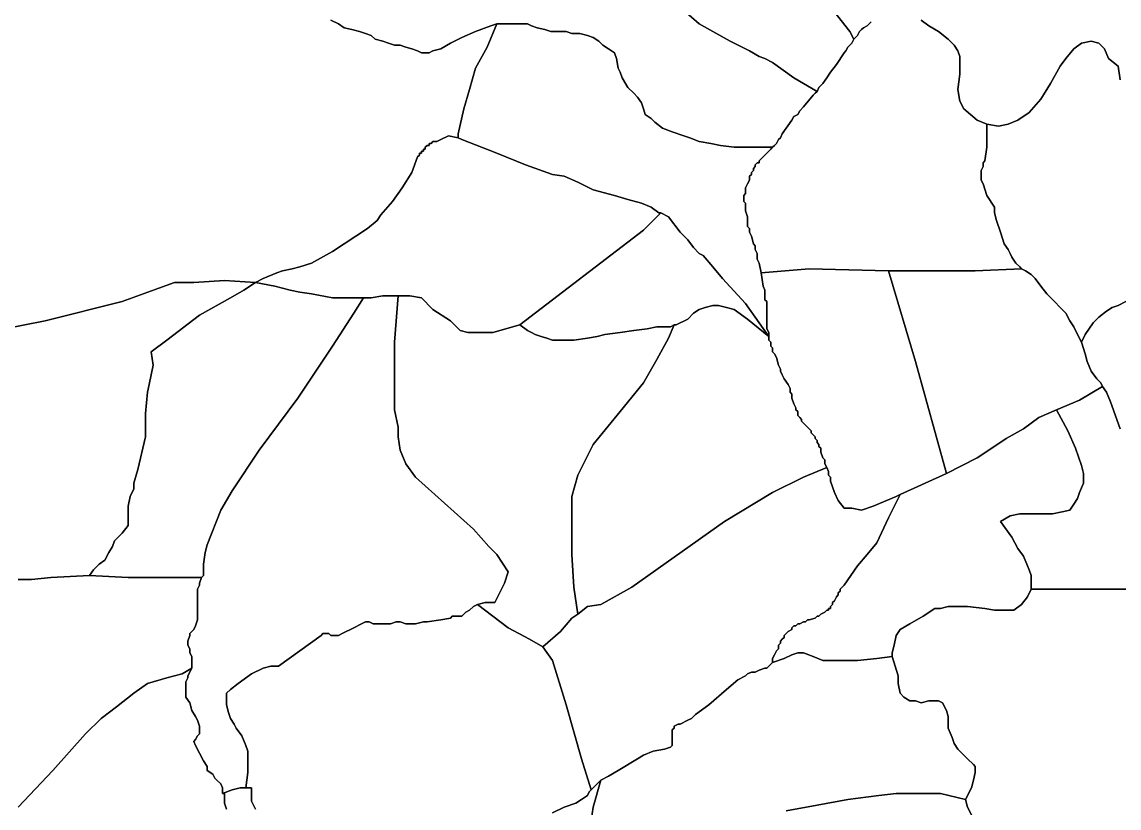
# Model space of a CAD drawing. Extents: x 20 to 266, y 22 to 174.
# Drawn here: x 136.32 to 184.45, y 62.68 to 97.19 of the extents above; entities that cross this region are included whole.
import ezdxf

# ---------------------------------------------------------------- set-up
doc = ezdxf.new("R2010")
doc.units = 0
doc.layers.add('KAREMO', color=7, linetype='CONTINUOUS')

msp = doc.modelspace()

# ---------------------------------------------------------------- linework, layer by layer
at = {"layer": 'KAREMO', "color": 2}
for points in [[(170.8641, 99.048743), (172.64217, 96.762524), (172.811511, 96.423826), (172.72684, 96.254475), (172.5575, 96.085127), (172.47283, 95.915776), (172.38816, 95.831103), (172.049479, 95.323053), (171.795468, 94.984351), (171.626128, 94.73033), (171.456787, 94.476305), (171.287447, 94.306954), (171.20278, 94.137603), (170.610089, 94.476305), (170.186738, 94.73033), (169.255369, 95.407727), (168.916689, 95.577078), (168.662678, 95.661752), (168.239327, 95.915776), (167.392629, 96.339148), (166.630597, 96.762524), (166.037909, 97.101223), (165.360548, 97.693946)], [(173.573539, 97.1859), (173.488869, 97.101223), (173.404198, 97.016549), (173.234858, 96.931875), (173.150188, 96.847198), (173.065518, 96.762524), (172.980847, 96.593173), (172.811511, 96.423826), (172.64217, 96.762524), (170.8641, 99.048743)], [(149.865934, 97.270574), (150.204614, 97.101223), (150.458625, 96.931875), (150.797302, 96.847198), (151.135983, 96.762524), (151.389994, 96.67785), (151.644004, 96.593173), (151.813345, 96.423826), (152.152025, 96.339148), (152.406036, 96.254475), (152.660043, 96.169801), (152.914054, 96.169801), (153.168064, 96.085127), (153.422075, 96.00045), (153.676085, 95.915776), (153.845426, 95.831103), (154.184107, 95.831103), (154.353443, 95.915776), (154.692124, 96.00045), (155.115475, 96.254475), (155.623496, 96.508499), (156.216184, 96.762524), (156.893546, 97.016549), (157.147556, 97.101223), (156.724205, 96.085127), (156.216184, 95.153702), (155.962174, 94.222281), (155.708167, 93.375533), (155.454156, 92.274757), (155.454156, 92.105409), (155.030805, 92.190083), (154.692124, 92.020736), (154.522784, 91.936058), (154.353443, 91.936058), (154.268773, 91.851385), (154.184107, 91.851385), (154.184107, 91.766711), (154.099436, 91.766711), (154.014766, 91.682034), (154.014766, 91.59736), (153.930096, 91.59736), (153.930096, 91.512686), (153.845426, 91.512686), (153.845426, 91.428009), (153.760756, 91.428009), (153.760756, 91.343335), (153.676085, 91.258662), (153.422075, 90.581261), (152.998724, 89.903864), (152.575373, 89.311141), (152.067355, 88.718415), (151.898015, 88.46439), (151.474664, 88.125692), (149.950604, 87.109593), (149.019235, 86.601547), (148.511214, 86.432196), (148.172533, 86.347522), (147.749182, 86.262845), (147.495172, 86.178171), (146.902484, 85.924147), (146.563803, 85.754796), (145.209084, 85.839473), (143.854364, 85.754796), (143.007662, 85.754796), (142.330301, 85.500774), (140.72157, 84.908048), (137.33477, 84.0613), (135.556699, 83.722602)], [(165.360548, 97.693946), (166.037909, 97.101223), (166.630597, 96.762524), (167.392629, 96.339148), (168.239327, 95.915776), (168.662678, 95.661752), (168.916689, 95.577078), (169.255369, 95.407727), (170.186738, 94.73033), (170.610089, 94.476305), (171.20278, 94.137603), (171.11811, 94.05293), (171.03344, 93.968256), (170.610089, 93.460207), (170.440749, 93.290856), (170.356078, 93.121508), (170.186738, 93.036831), (170.102068, 92.867484), (169.678717, 92.274757), (169.594047, 92.105409), (169.50938, 92.020736), (169.42471, 91.851385), (169.34004, 91.766711), (169.255369, 91.682034), (168.239327, 91.682034), (167.561969, 91.682034), (166.969278, 91.766711), (166.545927, 91.851385), (166.037909, 91.936058), (165.614558, 92.105409), (165.360548, 92.190083), (164.852526, 92.359434), (164.429175, 92.528782), (164.090498, 92.782806), (163.921158, 92.952157), (163.667147, 93.121508), (163.582477, 93.375533), (163.497807, 93.629554), (163.328466, 93.883579), (163.159126, 94.05293), (162.905115, 94.306954), (162.651108, 94.73033), (162.566438, 94.984351), (162.481768, 95.153702), (162.397098, 95.577078), (162.312428, 95.831103), (162.058417, 96.00045), (161.804406, 96.169801), (161.635066, 96.339148), (161.381055, 96.508499), (161.127045, 96.593173), (160.788368, 96.67785), (160.449687, 96.67785), (160.195676, 96.762524), (159.772325, 96.762524), (159.518315, 96.762524), (159.264308, 96.847198), (158.925627, 96.931875), (158.671616, 97.016549), (158.502276, 97.101223), (158.163595, 97.101223), (157.909585, 97.101223), (157.655574, 97.101223), (157.401567, 97.101223), (157.147556, 97.101223), (156.893546, 97.016549), (156.216184, 96.762524), (155.623496, 96.508499), (155.115475, 96.254475), (154.692124, 96.00045), (154.353443, 95.915776), (154.184107, 95.831103), (153.845426, 95.831103), (153.676085, 95.915776), (153.422075, 96.00045), (153.168064, 96.085127), (152.914054, 96.169801), (152.660043, 96.169801), (152.406036, 96.254475), (152.152025, 96.339148), (151.813345, 96.423826), (151.644004, 96.593173), (151.389994, 96.67785), (151.135983, 96.762524), (150.797302, 96.847198), (150.458625, 96.931875), (150.204615, 97.101223), (149.865934, 97.270574)], [(184.495973, 94.645653), (184.411302, 95.238376), (183.987952, 95.577078), (183.818611, 96.00045), (183.564601, 96.254475), (183.22592, 96.339148), (182.802572, 96.254475), (182.463892, 96.00045), (182.125211, 95.577078), (181.8712, 95.238376), (181.447853, 94.476305), (181.024502, 93.798905), (180.516481, 93.206182), (180.008459, 92.867484), (179.585112, 92.698133), (179.161761, 92.613459), (178.65374, 92.698133), (178.230389, 92.867484), (177.637701, 93.375533), (177.468361, 93.714231), (177.38369, 94.222281), (177.468361, 94.899678), (177.468361, 95.323053), (177.468361, 95.661752), (177.38369, 95.915776), (177.21435, 96.169801), (176.960339, 96.423826), (176.536989, 96.762524), (176.113641, 97.016549), (175.77496, 97.270574)], [(175.77496, 97.270574), (176.113641, 97.016549), (176.536989, 96.762524), (176.96034, 96.423826), (177.21435, 96.169801), (177.38369, 95.915776), (177.468361, 95.661752), (177.468361, 95.323053), (177.468361, 94.899678), (177.38369, 94.222281), (177.468361, 93.714231), (177.637701, 93.375533), (178.230389, 92.867484), (178.65374, 92.698133)], [(169.255369, 91.682034), (169.170699, 91.59736), (169.086029, 91.512686), (169.001359, 91.428009), (168.832018, 91.258662), (168.662678, 91.089311), (168.662678, 91.004637), (168.578008, 91.004637), (168.493338, 90.91996), (168.493338, 90.835286), (168.408668, 90.750612), (168.408668, 90.665939), (168.323997, 90.581261), (168.323997, 90.496588), (168.239327, 90.411914), (168.239327, 90.327237), (168.239327, 90.242563), (168.154657, 90.073212), (168.069987, 89.903864), (168.069987, 89.819187), (168.069987, 89.734513), (168.069987, 89.64984), (167.985317, 89.565162), (167.985317, 89.480489), (167.985317, 89.395815), (167.985317, 89.311141), (168.069987, 89.226464), (168.069987, 89.14179), (168.069987, 88.887766), (168.154657, 88.633741), (168.154657, 88.46439), (168.154657, 88.379716), (168.154657, 88.210365), (168.239327, 88.125692), (168.239327, 87.956344), (168.323997, 87.786993), (168.408668, 87.448295), (168.493338, 87.363618), (168.493338, 87.19427), (168.578008, 87.024919), (168.578008, 86.770894), (168.662678, 86.601547), (168.747348, 86.178171), (168.832018, 85.585448), (168.916689, 85.416097), (168.916689, 85.24675), (168.916689, 84.992725), (169.001359, 84.908048), (169.001359, 84.7387), (169.001359, 84.569349), (169.001359, 84.484676), (169.001359, 84.399998), (169.001359, 84.0613), (169.001359, 83.891953), (169.001359, 83.807275), (169.001359, 83.722602), (169.086029, 83.553251), (169.086029, 83.383903), (168.662678, 83.976626), (168.069987, 84.823374), (167.053948, 85.924147), (166.630597, 86.432196), (166.207246, 86.940245), (166.037909, 87.024919), (165.783899, 87.278944), (165.529888, 87.617642), (165.191207, 87.956344), (164.683186, 88.633741), (164.344509, 88.803092), (164.259839, 88.803092), (163.921158, 89.057117), (163.497807, 89.226464), (162.905115, 89.395815), (162.312428, 89.565163), (161.381055, 89.819187), (160.703697, 90.157889), (160.111006, 90.411914), (159.602985, 90.496588), (158.417606, 90.91996), (157.147556, 91.428009), (155.623496, 92.020736), (155.454156, 92.105409), (155.454156, 92.274757), (155.708167, 93.375533), (155.962174, 94.222281), (156.216184, 95.153702), (156.724205, 96.085127), (157.147556, 97.101223), (157.401567, 97.101223), (157.655574, 97.101223), (157.909585, 97.101223), (158.163595, 97.101223), (158.502276, 97.101223), (158.671616, 97.016549), (158.925627, 96.931875), (159.264308, 96.847198), (159.518315, 96.762524), (159.772325, 96.762524), (160.195676, 96.762524), (160.449687, 96.67785), (160.788368, 96.67785), (161.127045, 96.593173), (161.381055, 96.508499), (161.635066, 96.339148), (161.804406, 96.169801), (162.058417, 96.00045), (162.312428, 95.831103), (162.397098, 95.577078), (162.481768, 95.153702), (162.566438, 94.984351), (162.651108, 94.73033), (162.905115, 94.306954), (163.159126, 94.05293), (163.328466, 93.883579), (163.497807, 93.629554), (163.582477, 93.375533), (163.667147, 93.121508), (163.921158, 92.952157), (164.090498, 92.782806), (164.429175, 92.528782), (164.852526, 92.359434), (165.360548, 92.190083), (165.614558, 92.105409), (166.037909, 91.936058), (166.545927, 91.851385), (166.969278, 91.766711), (167.561969, 91.682034), (168.239327, 91.682034), (169.255369, 91.682034)], [(178.65374, 92.698133), (178.65374, 92.528782), (178.65374, 92.274757), (178.65374, 91.682034), (178.56907, 91.089311), (178.484399, 91.004637), (178.484399, 90.835286), (178.399729, 90.665939), (178.399729, 90.496588), (178.399729, 90.242563), (178.484399, 90.073212), (178.65374, 89.565162), (178.992421, 89.057117), (178.992421, 88.803092), (179.077091, 88.46439), (179.246431, 87.956344), (179.415772, 87.448295), (179.585112, 87.19427), (179.669782, 87.024919), (179.754449, 86.855568), (179.923789, 86.601547), (180.09313, 86.432196), (180.1778, 86.347522), (178.145719, 86.262845), (174.335571, 86.262845), (170.8641, 86.347522), (168.747348, 86.178171), (168.662678, 86.601547), (168.578008, 86.770894), (168.578008, 87.024919), (168.493338, 87.19427), (168.493338, 87.363617), (168.408668, 87.448295), (168.323997, 87.786993), (168.239327, 87.956344), (168.239327, 88.125692), (168.154657, 88.210365), (168.154657, 88.379716), (168.154657, 88.46439), (168.154657, 88.633741), (168.069987, 88.887766), (168.069987, 89.14179), (168.069987, 89.226464), (167.985317, 89.311141), (167.985317, 89.395815), (167.985317, 89.480489), (167.985317, 89.565162), (168.069987, 89.64984), (168.069987, 89.734513), (168.069987, 89.819187), (168.069987, 89.903864), (168.154657, 90.073212), (168.239327, 90.242563), (168.239327, 90.327237), (168.239327, 90.411914), (168.323997, 90.496588), (168.323997, 90.581261), (168.408668, 90.665939), (168.408668, 90.750612), (168.493338, 90.835286), (168.493338, 90.91996), (168.578008, 91.004637), (168.662678, 91.004637), (168.662678, 91.089311), (168.832018, 91.258662), (169.001359, 91.428009), (169.086029, 91.512686), (169.170699, 91.59736), (169.255369, 91.682034), (169.34004, 91.766711), (169.42471, 91.851385), (169.50938, 92.020736), (169.594047, 92.105409), (169.678717, 92.274757), (170.102068, 92.867484), (170.186738, 93.036831), (170.356078, 93.121508), (170.440749, 93.290856), (170.610089, 93.460207), (171.03344, 93.968256), (171.11811, 94.05293), (171.20278, 94.137603), (171.287447, 94.306954), (171.456787, 94.476305), (171.626128, 94.73033), (171.795468, 94.984351), (172.049479, 95.323053), (172.38816, 95.831103), (172.47283, 95.915776), (172.5575, 96.085127), (172.72684, 96.254475), (172.811511, 96.423826), (172.980847, 96.593173), (173.065518, 96.762524), (173.150188, 96.847198), (173.234858, 96.931875), (173.404198, 97.016549), (173.488869, 97.101223), (173.573539, 97.1859)], [(184.749983, 84.908048), (184.411302, 84.7387), (184.157292, 84.654023), (183.903281, 84.484676), (183.564601, 84.230651), (183.31059, 83.976626), (182.971913, 83.468577), (182.802572, 83.129878), (182.633232, 83.468577), (182.463892, 83.807275), (182.294551, 84.0613), (182.125211, 84.399998), (181.8712, 84.654023), (181.61719, 84.908048), (181.278512, 85.24675), (181.024502, 85.585448), (180.770491, 85.924147), (180.601151, 86.093498), (180.34714, 86.262845), (180.1778, 86.347522), (180.09313, 86.432196), (179.923789, 86.601547), (179.754449, 86.855568), (179.669782, 87.024919), (179.585112, 87.19427), (179.415772, 87.448295), (179.246431, 87.956344), (179.077091, 88.46439), (178.992421, 88.803092), (178.992421, 89.057117), (178.65374, 89.565163), (178.484399, 90.073212), (178.399729, 90.242563), (178.399729, 90.496588), (178.399729, 90.665939), (178.484399, 90.835286), (178.484399, 91.004637), (178.56907, 91.089311), (178.65374, 91.682034), (178.65374, 92.274757), (178.65374, 92.528782), (178.65374, 92.698133), (179.161761, 92.613459), (179.585112, 92.698133), (180.008459, 92.867484), (180.516481, 93.206182), (181.024502, 93.798905), (181.447853, 94.476305), (181.8712, 95.238376), (182.125211, 95.577078), (182.463892, 96.00045), (182.802572, 96.254475), (183.22592, 96.339148), (183.564601, 96.254475), (183.818611, 96.00045), (183.987952, 95.577078), (184.411303, 95.238376), (184.495973, 94.645653)], [(155.454156, 92.105409), (155.623496, 92.020736), (157.147556, 91.428009), (158.417606, 90.91996), (159.602985, 90.496588), (160.111006, 90.411914), (160.703697, 90.157889), (161.381055, 89.819187), (162.312428, 89.565162), (162.905115, 89.395815), (163.497807, 89.226464), (163.921158, 89.057117), (164.259839, 88.803092), (164.344509, 88.803092), (163.582477, 88.041018), (158.163595, 83.891953), (156.978216, 83.553251), (156.131514, 83.553251), (155.877507, 83.553251), (155.538826, 83.637928), (155.115475, 84.0613), (154.353443, 84.569349), (153.845426, 85.077399), (153.337405, 85.162072), (152.829383, 85.162072), (152.660043, 85.162072), (152.152025, 85.162072), (151.644004, 85.077399), (151.305323, 85.077399), (151.135983, 85.077399), (150.543295, 85.077399), (149.950604, 85.077399), (149.019235, 85.24675), (148.511214, 85.331423), (148.087863, 85.416097), (147.410502, 85.585448), (146.563803, 85.754796), (146.902484, 85.924147), (147.495172, 86.178171), (147.749182, 86.262845), (148.172533, 86.347522), (148.511214, 86.432196), (149.019235, 86.601547), (149.950604, 87.109593), (151.474664, 88.125692), (151.898015, 88.46439), (152.067355, 88.718415), (152.575373, 89.311141), (152.998724, 89.903864), (153.422075, 90.581261), (153.676085, 91.258662), (153.760756, 91.343335), (153.760756, 91.428009), (153.845426, 91.428009), (153.845426, 91.512686), (153.930096, 91.512686), (153.930096, 91.59736), (154.014766, 91.59736), (154.014766, 91.682034), (154.099436, 91.766711), (154.184107, 91.766711), (154.184107, 91.851385), (154.268773, 91.851385), (154.353443, 91.936058), (154.522784, 91.936058), (154.692124, 92.020736), (155.030805, 92.190083), (155.454156, 92.105409)], [(169.086029, 83.383903), (168.154657, 84.145977), (167.561969, 84.569349), (167.223288, 84.654023), (166.884608, 84.7387), (166.630597, 84.7387), (166.291916, 84.654023), (166.037909, 84.569349), (165.783899, 84.399998), (165.529888, 84.145977), (165.021867, 83.891953), (164.937197, 83.891953), (164.767856, 83.807275), (164.513846, 83.807275), (164.175168, 83.807275), (163.751817, 83.722602), (163.159126, 83.637928), (162.566438, 83.553251), (161.889077, 83.468577), (161.550396, 83.383903), (161.127045, 83.299226), (160.534357, 83.214552), (160.111006, 83.214552), (159.772325, 83.214552), (159.602985, 83.214552), (159.348974, 83.299226), (159.094967, 83.383903), (158.840957, 83.468577), (158.671616, 83.553251), (158.502276, 83.637928), (158.163595, 83.891953), (163.582477, 88.041018), (164.344509, 88.803092), (164.683186, 88.633741), (165.191207, 87.956344), (165.529888, 87.617642), (165.783899, 87.278944), (166.037909, 87.024919), (166.207246, 86.940245), (166.630597, 86.432196), (167.053948, 85.924147), (168.069987, 84.823374), (168.662678, 83.976626), (169.086029, 83.383903)], [(174.335571, 86.262845), (175.52095, 82.283131), (176.875669, 77.371991), (174.843588, 76.440566), (174.674248, 76.355892), (173.658209, 75.932517), (173.150188, 75.763169), (172.72684, 75.847843), (172.38816, 75.847843), (172.134149, 76.186542), (171.964809, 76.52524), (171.795468, 77.033289), (171.795468, 77.20264), (171.710798, 77.287314), (171.710798, 77.456665), (171.626128, 77.626012), (171.541458, 77.795363), (171.541458, 77.964714), (171.456787, 78.049388), (171.372117, 78.303413), (171.372117, 78.388087), (171.372117, 78.472764), (171.287447, 78.557437), (171.287447, 78.642111), (171.20278, 78.726788), (171.20278, 78.811462), (171.11811, 78.896136), (171.11811, 78.98081), (171.03344, 79.065487), (170.94877, 79.150161), (170.94877, 79.234834), (170.8641, 79.319512), (170.694759, 79.488859), (170.610089, 79.573536), (170.525419, 79.65821), (170.525419, 79.742884), (170.440749, 79.827561), (170.356078, 79.912235), (170.356078, 80.081586), (170.271408, 80.166259), (170.271408, 80.250933), (170.186738, 80.420284), (170.102068, 80.674309), (170.102068, 80.758982), (170.102068, 80.843656), (170.017398, 80.928333), (170.017398, 81.097681), (169.932727, 81.267032), (169.763387, 81.521057), (169.678717, 81.690404), (169.594047, 81.859755), (169.594047, 81.944429), (169.50938, 82.11378), (169.42471, 82.452478), (169.34004, 82.621829), (169.255369, 82.706503), (169.255369, 82.875854), (169.170699, 82.960527), (169.170699, 83.045201), (169.170699, 83.129878), (169.086029, 83.214552), (169.086029, 83.383903), (169.086029, 83.553251), (169.001359, 83.722602), (169.001359, 83.807275), (169.001359, 83.891953), (169.001359, 84.0613), (169.001359, 84.399998), (169.001359, 84.484676), (169.001359, 84.569349), (169.001359, 84.7387), (169.001359, 84.908048), (168.916689, 84.992725), (168.916689, 85.24675), (168.916689, 85.416097), (168.832018, 85.585448), (168.747348, 86.178171), (170.8641, 86.347522), (174.335571, 86.262845)], [(182.802572, 83.129878), (182.971913, 82.621829), (183.056583, 82.283131), (183.22592, 81.859755), (183.47993, 81.521057), (183.649271, 81.351706), (183.733941, 81.182358), (182.717902, 80.589632), (181.70186, 80.166259), (180.939832, 79.827561), (180.26247, 79.319512), (179.500442, 78.896136), (178.73841, 78.388087), (178.230389, 78.049388), (176.875669, 77.371991), (175.52095, 82.283131), (174.335571, 86.262845), (178.145719, 86.262845), (180.1778, 86.347522), (180.34714, 86.262845), (180.601151, 86.093498), (180.770491, 85.924147), (181.024502, 85.585448), (181.278512, 85.24675), (181.61719, 84.908048), (181.8712, 84.654023), (182.125211, 84.399998), (182.294551, 84.0613), (182.463892, 83.807275), (182.633232, 83.468577), (182.802572, 83.129878)], [(135.556699, 83.722602), (137.33477, 84.0613), (140.72157, 84.908048), (142.330301, 85.500774), (143.007662, 85.754796), (143.854364, 85.754796), (145.209084, 85.839473), (146.563803, 85.754796)], [(146.563803, 85.754796), (146.055782, 85.416097), (145.463094, 85.077399), (144.108371, 84.315325), (142.668981, 83.214552), (141.991623, 82.706503), (142.076293, 82.11378), (141.991623, 81.690404), (141.906953, 81.267032), (141.822283, 80.928333), (141.737613, 79.996908), (141.737613, 79.573536), (141.737613, 78.98081), (141.398932, 77.541339), (141.229592, 76.948616), (141.229592, 76.694591), (141.060251, 76.355892), (140.975581, 75.932517), (140.975581, 75.763169), (140.975581, 75.593818), (140.975581, 75.25512), (140.975581, 75.085769), (140.72157, 74.747071), (140.382893, 74.408372), (140.298223, 74.154347), (140.128883, 73.900323), (139.959542, 73.561624), (139.705532, 73.392273), (139.451521, 73.138249), (139.282181, 72.884224), (137.58878, 72.79955), (136.742082, 72.714873), (136.14939, 72.714873)], [(151.305323, 85.077399), (150.881973, 84.399998), (149.950604, 82.960527), (148.426544, 80.674309), (146.733144, 78.388087), (145.547764, 76.609917), (145.039743, 75.763169), (144.447052, 74.239021), (144.362382, 73.900323), (144.277711, 73.392273), (144.277711, 72.884224), (144.193041, 72.79955), (140.975581, 72.79955), (139.282181, 72.884224), (139.451521, 73.138249), (139.705532, 73.392273), (139.959542, 73.561624), (140.128883, 73.900323), (140.298223, 74.154347), (140.382893, 74.408372), (140.72157, 74.747071), (140.975581, 75.085769), (140.975581, 75.25512), (140.975581, 75.593818), (140.975581, 75.763169), (140.975581, 75.932517), (141.060251, 76.355892), (141.229592, 76.694591), (141.229592, 76.948616), (141.398932, 77.541339), (141.737613, 78.98081), (141.737613, 79.573536), (141.737613, 79.996908), (141.822283, 80.928333), (141.906953, 81.267032), (141.991623, 81.690404), (142.076293, 82.11378), (141.991623, 82.706503), (142.668981, 83.214552), (144.108371, 84.315325), (145.463094, 85.077399), (146.055782, 85.416097), (146.563803, 85.754796), (147.410502, 85.585448), (148.087863, 85.416097), (148.511214, 85.331423), (149.019235, 85.24675), (149.950604, 85.077399), (150.543295, 85.077399), (151.135983, 85.077399), (151.305324, 85.077399)], [(152.829383, 85.162072), (152.660043, 83.129878), (152.660043, 81.944429), (152.660043, 81.013007), (152.660043, 80.166259), (152.829383, 79.404185), (152.829383, 78.98081), (152.914054, 78.388087), (153.168064, 77.795363), (153.591415, 77.20264), (154.438114, 76.440566), (156.131514, 74.916422), (156.808876, 74.154347), (157.147556, 73.815646), (157.655574, 73.053575), (157.486237, 72.545526), (157.062886, 71.698778), (156.639535, 71.698778), (156.300854, 71.614101), (156.131514, 71.529427), (155.962174, 71.360076), (155.792837, 71.275402), (155.623496, 71.106051), (155.538826, 71.106051), (155.369486, 71.106051), (155.200145, 71.106051), (155.115475, 71.021377), (154.692124, 70.936704), (154.099436, 70.85203), (153.930096, 70.85203), (153.591415, 70.767353), (153.337405, 70.767353), (153.168064, 70.767353), (152.914054, 70.85203), (152.744713, 70.85203), (152.490703, 70.767353), (152.152025, 70.767353), (151.982685, 70.767353), (151.728674, 70.767353), (151.559334, 70.85203), (151.389994, 70.85203), (151.220653, 70.767353), (150.881973, 70.598005), (150.373955, 70.343981), (150.204614, 70.259303), (150.035274, 70.259303), (149.950604, 70.259303), (149.865934, 70.259303), (149.781264, 70.343981), (149.696593, 70.343981), (149.527253, 70.343981), (149.442583, 70.259303), (147.579842, 68.904506), (147.241165, 68.904506), (146.902484, 68.819832), (146.394463, 68.565808), (145.801771, 68.142436), (145.463094, 67.888411), (145.293754, 67.71906), (145.293754, 67.549709), (145.293754, 67.295684), (145.293754, 67.211011), (145.378424, 66.872312), (145.463094, 66.618287), (145.632435, 66.364263), (145.717101, 66.194912), (145.971112, 65.856213), (146.140452, 65.432841), (146.225122, 65.178817), (146.225122, 64.755441), (146.225122, 64.247391), (146.140452, 63.569995), (145.886442, 63.569995), (145.547764, 63.485317), (145.124413, 63.31597), (145.124413, 63.569995), (145.039743, 63.739342), (144.870403, 63.908693), (144.785733, 63.993367), (144.701062, 64.162718), (144.447052, 64.332069), (144.447052, 64.501416), (144.277711, 64.755441), (143.939034, 65.432841), (143.854364, 65.602189), (143.939034, 65.686862), (144.023701, 65.856213), (144.108371, 65.940887), (144.108371, 66.110238), (144.108371, 66.279589), (144.023701, 66.533614), (143.939034, 66.702961), (143.769694, 66.956986), (143.685024, 67.295684), (143.515683, 67.549709), (143.515683, 67.71906), (143.515683, 68.142436), (143.515683, 68.227109), (143.600353, 68.396457), (143.600353, 68.481134), (143.769694, 68.819832), (143.769694, 69.073857), (143.769694, 69.327882), (143.685024, 69.497233), (143.685024, 69.66658), (143.600353, 69.835931), (143.600353, 70.005279), (143.685024, 70.259303), (143.685024, 70.343981), (143.854364, 70.513328), (143.939034, 70.682679), (144.023701, 70.936704), (144.023701, 71.275402), (144.023701, 71.698778), (144.023701, 72.037476), (144.023701, 72.291501), (144.108371, 72.460848), (144.108371, 72.545526), (144.193041, 72.79955), (144.277711, 72.884224), (144.277711, 73.392273), (144.362382, 73.900323), (144.447052, 74.239021), (145.039743, 75.763169), (145.547764, 76.609917), (146.733144, 78.388087), (148.426544, 80.674309), (149.950604, 82.960527), (150.881973, 84.399998), (151.305323, 85.077399), (151.644004, 85.077399), (152.152025, 85.162072), (152.660043, 85.162072), (152.829383, 85.162072)], [(158.163595, 83.891953), (158.502276, 83.637928), (158.671616, 83.553251), (158.840957, 83.468577), (159.094967, 83.383903), (159.348974, 83.299226), (159.602985, 83.214552), (159.772325, 83.214552), (160.111006, 83.214552), (160.534357, 83.214552), (161.127045, 83.299226), (161.550396, 83.383903), (161.889077, 83.468577), (162.566438, 83.553251), (163.159126, 83.637928), (163.751817, 83.722602), (164.175168, 83.807275), (164.513846, 83.807275), (164.767856, 83.807275), (164.937197, 83.891953), (164.683186, 83.299226), (164.175168, 82.367804), (163.582477, 81.351706), (162.566438, 80.081586), (161.381055, 78.642111), (160.703697, 77.287314), (160.449687, 76.355892), (160.449687, 75.847843), (160.449687, 74.831744), (160.449687, 73.815646), (160.534357, 72.376175), (160.703697, 71.190728), (160.449687, 71.021377), (159.941666, 70.428654), (159.179637, 69.751254), (158.586946, 70.089956), (157.655574, 70.598005), (156.300854, 71.614101), (156.639535, 71.698778), (157.062886, 71.698778), (157.486237, 72.545526), (157.655574, 73.053575), (157.147556, 73.815646), (156.808876, 74.154347), (156.131514, 74.916422), (154.438114, 76.440566), (153.591415, 77.20264), (153.168064, 77.795363), (152.914054, 78.388087), (152.829383, 78.98081), (152.829383, 79.404185), (152.660043, 80.166259), (152.660043, 81.013007), (152.660043, 81.944429), (152.660043, 83.129878), (152.829383, 85.162072), (153.337405, 85.162072), (153.845426, 85.077399), (154.353443, 84.569349), (155.115475, 84.0613), (155.538826, 83.637928), (155.877507, 83.553251), (156.131514, 83.553251), (156.978216, 83.553251), (158.163595, 83.891953)], [(169.086029, 83.383903), (169.086029, 83.214552), (169.170699, 83.129878), (169.170699, 83.045201), (169.170699, 82.960527), (169.255369, 82.875854), (169.255369, 82.706503), (169.34004, 82.621829), (169.42471, 82.452478), (169.50938, 82.11378), (169.594047, 81.944429), (169.594047, 81.859755), (169.678717, 81.690404), (169.763387, 81.521057), (169.932727, 81.267032), (170.017398, 81.097681), (170.017398, 80.928333), (170.102068, 80.843656), (170.102068, 80.758983), (170.102068, 80.674309), (170.186738, 80.420284), (170.271408, 80.250933), (170.271408, 80.166259), (170.356078, 80.081586), (170.356078, 79.912235), (170.440749, 79.827561), (170.525419, 79.742884), (170.525419, 79.65821), (170.610089, 79.573536), (170.694759, 79.488859), (170.8641, 79.319512), (170.94877, 79.234834), (170.94877, 79.150161), (171.03344, 79.065487), (171.11811, 78.98081), (171.11811, 78.896136), (171.20278, 78.811462), (171.20278, 78.726788), (171.287447, 78.642111), (171.287447, 78.557438), (171.372117, 78.472764), (171.372117, 78.388087), (171.372117, 78.303413), (171.456787, 78.049388), (171.541458, 77.964714), (171.541458, 77.795363), (171.626128, 77.626012), (170.610089, 77.20264), (169.255369, 76.52524), (167.138618, 75.25512), (163.074456, 72.376175), (161.719736, 71.614101), (161.127045, 71.529427), (160.703697, 71.190728), (160.534357, 72.376175), (160.449687, 73.815646), (160.449687, 74.831744), (160.449687, 75.847843), (160.449687, 76.355893), (160.703697, 77.287314), (161.381055, 78.642111), (162.566438, 80.081586), (163.582477, 81.351706), (164.175168, 82.367804), (164.683186, 83.299226), (164.937197, 83.891953), (165.021867, 83.891953), (165.529888, 84.145977), (165.783899, 84.399998), (166.037909, 84.569349), (166.291916, 84.654023), (166.630597, 84.7387), (166.884608, 84.7387), (167.223288, 84.654023), (167.561969, 84.569349), (168.154657, 84.145977), (169.086029, 83.383903)], [(184.495973, 79.319512), (184.072622, 80.504958), (183.903281, 80.928333), (183.733941, 81.182358), (183.649271, 81.351706), (183.47993, 81.521057), (183.22592, 81.859755), (183.056583, 82.283131), (182.971913, 82.621829), (182.802572, 83.129878), (182.971913, 83.468577), (183.31059, 83.976626), (183.564601, 84.230651), (183.903281, 84.484676), (184.157292, 84.654023), (184.411303, 84.7387), (184.749983, 84.908048)], [(184.91932, 72.291501), (182.379221, 72.291501), (180.601151, 72.291501), (180.601151, 72.630199), (180.601151, 72.884224), (180.516481, 73.138249), (180.43181, 73.3076), (180.26247, 73.730972), (180.008459, 74.06967), (179.754449, 74.57772), (179.246431, 75.25512), (179.669782, 75.509145), (180.09313, 75.593818), (180.34714, 75.593818), (180.685821, 75.593818), (181.109172, 75.593818), (181.532519, 75.593818), (181.95587, 75.678492), (182.294551, 75.763169), (182.463892, 76.017194), (182.633232, 76.271215), (182.717902, 76.52524), (182.887243, 76.948616), (182.887243, 77.371991), (182.802572, 77.71069), (182.548562, 78.472764), (182.209881, 79.234834), (181.70186, 80.166259), (182.717902, 80.589632), (183.733941, 81.182358), (183.903281, 80.928333), (184.072622, 80.504958), (184.495973, 79.319512)], [(180.601151, 72.291501), (180.43181, 71.952802), (180.1778, 71.614101), (179.839119, 71.360076), (179.331101, 71.360076), (178.992421, 71.360076), (178.56907, 71.444753), (177.807041, 71.529427), (177.29902, 71.529427), (176.96034, 71.529427), (176.621659, 71.444753), (176.367648, 71.444753), (175.859631, 71.106051), (175.266939, 70.767353), (174.843588, 70.513328), (174.674248, 70.259303), (174.589581, 69.835931), (174.504911, 69.497233), (174.504911, 69.327882), (173.827549, 69.243208), (172.980847, 69.158531), (172.38816, 69.158531), (171.795468, 69.158531), (171.456787, 69.158531), (171.03344, 69.327882), (170.610089, 69.497233), (170.356078, 69.497233), (170.102068, 69.412556), (169.763387, 69.243208), (169.255369, 69.073857), (169.255369, 69.158531), (169.255369, 69.243208), (169.34004, 69.412556), (169.42471, 69.581907), (169.50938, 69.66658), (169.50938, 69.835931), (169.594047, 69.920605), (169.594047, 70.005279), (169.678717, 70.089956), (169.763387, 70.17463), (169.763387, 70.259303), (169.848057, 70.343981), (169.932727, 70.428654), (170.102068, 70.513328), (170.102068, 70.598005), (170.186738, 70.682679), (170.271408, 70.682679), (170.356078, 70.767353), (170.440749, 70.767353), (170.610089, 70.85203), (170.694759, 70.85203), (170.779429, 70.936704), (170.8641, 70.936704), (171.11811, 71.021377), (171.20278, 71.106051), (171.287447, 71.106051), (171.372117, 71.190728), (171.541458, 71.275402), (171.626128, 71.360076), (171.710798, 71.360076), (171.710798, 71.444753), (171.795468, 71.444753), (171.795468, 71.529427), (171.880138, 71.614101), (171.880138, 71.698778), (171.964809, 71.783452), (172.049479, 71.952802), (172.134149, 72.037476), (172.134149, 72.12215), (172.218819, 72.206827), (172.218819, 72.291501), (172.303489, 72.376175), (172.38816, 72.460848), (172.980847, 73.3076), (173.404198, 73.815646), (173.827549, 74.323695), (174.335571, 75.424467), (174.843588, 76.440566), (176.875669, 77.371991), (178.230389, 78.049388), (178.73841, 78.388087), (179.500442, 78.896136), (180.26247, 79.319512), (180.939832, 79.827561), (181.70186, 80.166259), (182.209881, 79.234834), (182.548562, 78.472764), (182.802572, 77.71069), (182.887243, 77.371991), (182.887243, 76.948616), (182.717902, 76.52524), (182.633232, 76.271215), (182.463892, 76.017194), (182.294551, 75.763169), (181.95587, 75.678492), (181.532519, 75.593818), (181.109172, 75.593818), (180.685821, 75.593818), (180.34714, 75.593818), (180.09313, 75.593818), (179.669782, 75.509145), (179.246431, 75.25512), (179.754449, 74.57772), (180.008459, 74.06967), (180.26247, 73.730972), (180.43181, 73.3076), (180.516481, 73.138249), (180.601151, 72.884224), (180.601151, 72.630199), (180.601151, 72.291501)], [(174.843588, 76.440566), (174.335571, 75.424467), (173.827549, 74.323695), (173.404198, 73.815646), (172.980847, 73.3076), (172.38816, 72.460848), (172.303489, 72.376175), (172.218819, 72.291501), (172.218819, 72.206827), (172.134149, 72.12215), (172.134149, 72.037476), (172.049479, 71.952803), (171.964809, 71.783452), (171.880138, 71.698778), (171.880138, 71.614101), (171.795468, 71.529427), (171.795468, 71.444753), (171.710798, 71.444753), (171.710798, 71.360076), (171.626128, 71.360076), (171.541458, 71.275402), (171.372117, 71.190728), (171.287447, 71.106051), (171.20278, 71.106051), (171.11811, 71.021377), (170.8641, 70.936704), (170.779429, 70.936704), (170.694759, 70.85203), (170.610089, 70.85203), (170.440749, 70.767353), (170.356078, 70.767353), (170.271408, 70.682679), (170.186738, 70.682679), (170.102068, 70.598005), (170.102068, 70.513328), (169.932727, 70.428654), (169.848057, 70.343981), (169.763387, 70.259303), (169.763387, 70.17463), (169.678717, 70.089956), (169.594047, 70.005279), (169.594047, 69.920605), (169.50938, 69.835931), (169.50938, 69.66658), (169.42471, 69.581907), (169.34004, 69.412556), (169.255369, 69.243208), (169.255369, 69.158531), (169.255369, 69.073857), (169.001359, 68.819832), (168.916689, 68.819832), (168.662678, 68.735159), (168.493338, 68.650481), (168.323997, 68.650481), (168.154657, 68.565808), (168.069987, 68.481134), (167.731309, 68.311783), (167.223288, 67.888411), (166.461257, 67.211011), (165.868569, 66.787638), (165.699228, 66.618287), (165.529888, 66.533614), (165.191207, 66.364263), (165.106537, 66.364263), (164.937197, 66.279589), (164.937197, 66.194912), (164.852526, 66.110238), (164.852526, 65.856213), (164.852526, 65.686862), (164.852526, 65.517515), (164.852526, 65.432841), (164.767856, 65.348164), (164.513846, 65.26349), (164.005828, 65.178817), (163.582477, 65.009466), (163.328466, 64.840115), (162.481768, 64.332069), (162.058417, 64.078044), (161.719736, 63.908693), (161.550396, 63.739342), (161.465726, 63.654668), (161.296385, 63.485317), (160.873038, 64.840115), (160.195676, 67.211011), (159.602985, 69.158531), (159.179637, 69.751254), (159.941666, 70.428654), (160.449687, 71.021377), (160.703697, 71.190728), (161.127045, 71.529427), (161.719736, 71.614101), (163.074456, 72.376175), (167.138618, 75.25512), (169.255369, 76.52524), (170.610089, 77.20264), (171.626128, 77.626012), (171.710798, 77.456665), (171.710798, 77.287314), (171.795468, 77.20264), (171.795468, 77.033289), (171.964809, 76.52524), (172.134149, 76.186542), (172.38816, 75.847843), (172.72684, 75.847843), (173.150188, 75.763169), (173.658209, 75.932517), (174.674248, 76.355893), (174.843588, 76.440566)], [(139.282181, 72.884224), (140.975581, 72.79955), (144.193041, 72.79955), (144.108371, 72.545526), (144.108371, 72.460848), (144.023701, 72.291501), (144.023701, 72.037476), (144.023701, 71.698778), (144.023701, 71.275402), (144.023701, 70.936704), (143.939034, 70.682679), (143.854364, 70.513328), (143.685024, 70.343981), (143.685024, 70.259303), (143.600353, 70.005279), (143.600353, 69.835931), (143.685024, 69.66658), (143.685024, 69.497233), (143.769694, 69.327882), (143.769694, 69.073857), (143.769694, 68.819832), (143.346343, 68.565808), (142.668981, 68.396457), (141.822283, 68.142436), (141.229592, 67.71906), (140.467563, 67.126337), (139.790202, 66.618287), (139.11284, 65.940887), (137.67345, 64.332069), (136.14939, 62.723247)], [(136.14939, 72.714873), (136.742082, 72.714873), (137.58878, 72.79955), (139.282181, 72.884224)], [(177.976382, 62.384545), (177.807041, 62.723247), (177.722371, 63.061945), (177.976382, 63.569995), (178.061048, 63.908693), (178.145719, 64.247391), (178.145719, 64.501416), (178.061048, 64.58609), (177.807041, 64.840115), (177.637701, 65.009466), (177.38369, 65.26349), (177.21435, 65.517515), (177.12968, 65.77154), (176.96034, 66.194912), (176.96034, 66.533614), (176.96034, 66.702961), (176.875669, 66.956986), (176.706329, 67.295684), (176.536989, 67.380362), (176.367648, 67.380362), (176.113641, 67.380362), (175.77496, 67.295684), (175.52095, 67.380362), (175.266939, 67.380362), (175.012929, 67.549709), (174.843588, 67.71906), (174.758918, 68.142436), (174.758918, 68.481134), (174.504911, 69.327882), (174.504911, 69.497233), (174.589581, 69.835931), (174.674248, 70.259303), (174.843588, 70.513328), (175.266939, 70.767353), (175.85963, 71.106051), (176.367648, 71.444753), (176.621659, 71.444753), (176.960339, 71.529427), (177.29902, 71.529427), (177.807041, 71.529427), (178.56907, 71.444753), (178.992421, 71.360076), (179.331101, 71.360076), (179.839119, 71.360076), (180.1778, 71.614101), (180.43181, 71.952803), (180.601151, 72.291501), (182.379221, 72.291501), (184.91932, 72.291501)], [(146.563803, 62.63857), (146.394463, 62.977272), (146.394463, 63.400644), (146.394463, 63.569995), (146.140452, 63.569995), (146.225122, 64.247391), (146.225122, 64.755441), (146.225122, 65.178817), (146.140452, 65.432841), (145.971112, 65.856213), (145.717101, 66.194912), (145.632435, 66.364263), (145.463094, 66.618287), (145.378424, 66.872312), (145.293754, 67.211011), (145.293754, 67.295684), (145.293754, 67.549709), (145.293754, 67.71906), (145.463094, 67.888411), (145.801771, 68.142436), (146.394463, 68.565808), (146.902484, 68.819832), (147.241165, 68.904506), (147.579842, 68.904506), (149.442583, 70.259303), (149.527253, 70.343981), (149.696593, 70.343981), (149.781264, 70.343981), (149.865934, 70.259303), (149.950604, 70.259303), (150.035274, 70.259303), (150.204614, 70.259303), (150.373955, 70.343981), (150.881973, 70.598005), (151.220653, 70.767353), (151.389994, 70.85203), (151.559334, 70.85203), (151.728674, 70.767353), (151.982685, 70.767353), (152.152025, 70.767353), (152.490703, 70.767353), (152.744713, 70.85203), (152.914054, 70.85203), (153.168064, 70.767353), (153.337405, 70.767353), (153.591415, 70.767353), (153.930096, 70.85203), (154.099436, 70.85203), (154.692124, 70.936704), (155.115475, 71.021377), (155.200145, 71.106051), (155.369486, 71.106051), (155.538826, 71.106051), (155.623496, 71.106051), (155.792837, 71.275402), (155.962174, 71.360076), (156.131514, 71.529427), (156.300854, 71.614101), (157.655574, 70.598005), (158.586946, 70.089956), (159.179637, 69.751254)], [(159.179637, 69.751254), (159.602985, 69.158531), (160.195676, 67.211011), (160.873038, 64.840115), (161.296385, 63.485317), (161.211715, 63.400644), (161.127045, 63.231293), (160.873038, 63.061945), (160.619027, 62.892594), (160.111006, 62.723247), (159.602985, 62.469222)], [(161.296385, 62.13052), (161.381055, 62.723247), (161.719736, 63.908693), (162.058417, 64.078044), (162.481768, 64.332069), (163.328466, 64.840115), (163.582477, 65.009466), (164.005828, 65.178817), (164.513846, 65.26349), (164.767856, 65.348164), (164.852526, 65.432841), (164.852526, 65.517515), (164.852526, 65.686862), (164.852526, 65.856213), (164.852526, 66.110238), (164.937197, 66.194912), (164.937197, 66.279589), (165.106537, 66.364263), (165.191207, 66.364263), (165.529888, 66.533614), (165.699228, 66.618287), (165.868569, 66.787638), (166.461257, 67.211011), (167.223288, 67.888411), (167.731309, 68.311783), (168.069987, 68.481134), (168.154657, 68.565808), (168.323997, 68.650481), (168.493338, 68.650481), (168.662678, 68.735159), (168.916689, 68.819832), (169.001359, 68.819832), (169.255369, 69.073857), (169.763387, 69.243208), (170.102068, 69.412556), (170.356078, 69.497233), (170.610089, 69.497233), (171.03344, 69.327882), (171.456787, 69.158531), (171.795468, 69.158531), (172.38816, 69.158531), (172.980847, 69.158531), (173.827549, 69.243208), (174.504911, 69.327882)], [(174.504911, 69.327882), (174.758918, 68.481134), (174.758918, 68.142436), (174.843588, 67.71906), (175.012929, 67.549709), (175.266939, 67.380362), (175.52095, 67.380362), (175.77496, 67.295684), (176.113641, 67.380362), (176.367648, 67.380362), (176.536989, 67.380362), (176.706329, 67.295684), (176.875669, 66.956986), (176.96034, 66.702961), (176.96034, 66.533614), (176.96034, 66.194912), (177.12968, 65.77154), (177.21435, 65.517515), (177.38369, 65.26349), (177.637701, 65.009466), (177.807041, 64.840115), (178.061048, 64.58609), (178.145719, 64.501416), (178.145719, 64.247391), (178.061048, 63.908693), (177.976382, 63.569995), (177.722371, 63.061945), (176.621659, 63.31597), (175.77496, 63.31597), (174.674248, 63.31597), (173.91222, 63.231293), (172.5575, 63.061945), (171.20278, 62.807921), (169.848057, 62.553896)], [(136.14939, 62.723247), (137.67345, 64.332069), (139.11284, 65.940887), (139.790202, 66.618287), (140.467563, 67.126337), (141.229592, 67.71906), (141.822283, 68.142436), (142.668981, 68.396457), (143.346343, 68.565808), (143.769694, 68.819832), (143.600353, 68.481134), (143.600353, 68.396457), (143.515683, 68.227109), (143.515683, 68.142436), (143.515683, 67.71906), (143.515683, 67.549709), (143.685024, 67.295684), (143.769694, 66.956986), (143.939034, 66.702961), (144.023701, 66.533614), (144.108371, 66.279589), (144.108371, 66.110238), (144.108371, 65.940887), (144.023701, 65.856213), (143.939034, 65.686862), (143.854364, 65.602189), (143.939034, 65.432841), (144.277711, 64.755441), (144.447052, 64.501416), (144.447052, 64.332069), (144.701062, 64.162718), (144.785733, 63.993367), (144.870403, 63.908693), (145.039743, 63.739342), (145.124413, 63.569995), (145.124413, 63.31597)], [(145.293754, 62.63857), (145.209084, 62.892594), (145.209084, 63.31597), (145.124413, 63.31597), (145.547764, 63.485317), (145.886442, 63.569995), (146.140452, 63.569995), (146.394463, 63.569995), (146.394463, 63.400644), (146.394463, 62.977272), (146.563803, 62.63857)], [(159.602985, 62.469222), (160.111006, 62.723247), (160.619027, 62.892594), (160.873038, 63.061945), (161.127045, 63.231293), (161.211715, 63.400644), (161.296385, 63.485317), (161.465726, 63.654668), (161.550396, 63.739342), (161.719736, 63.908693), (161.381055, 62.723247), (161.296385, 62.13052)], [(145.124413, 63.31597), (145.209084, 63.31597), (145.209084, 62.892594), (145.293754, 62.63857)], [(169.848057, 62.553896), (171.20278, 62.807921), (172.5575, 63.061945), (173.91222, 63.231293), (174.674248, 63.31597), (175.77496, 63.31597), (176.621659, 63.31597), (177.722371, 63.061945)], [(177.722371, 63.061945), (177.807041, 62.723247), (177.976382, 62.384545)]]:
    msp.add_lwpolyline(points, dxfattribs=at)

doc.saveas('drawing.dxf')
